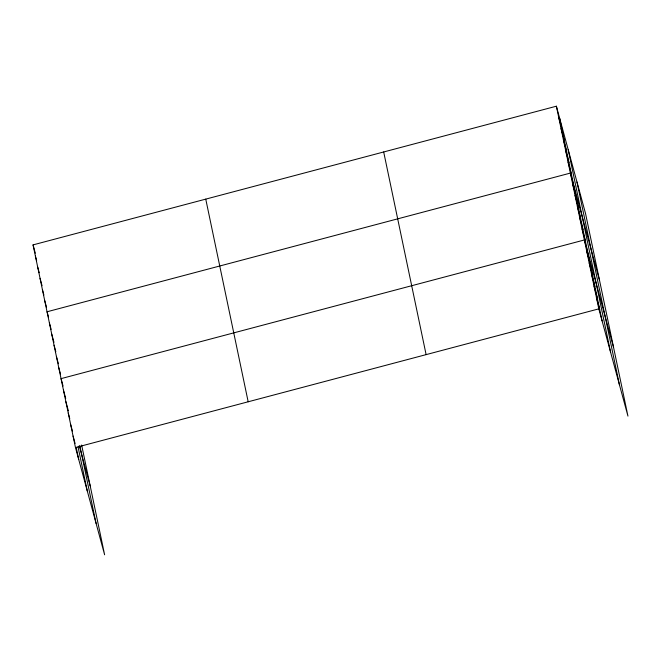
<?xml version="1.0" encoding="UTF-8"?>
<svg xmlns="http://www.w3.org/2000/svg" width="661" height="661" viewBox="0 0 661 661"><rect width="100%" height="100%" fill="white"/><g stroke="black" fill="none" stroke-linecap="round" stroke-linejoin="round"><path stroke-width="0.99" d="M81.633 445.018L104.62 554.794L75.478 447.547L33.05 244.892L556.38 106.206L585.522 213.453L627.95 416.108L598.808 308.861L556.38 106.206M75.478 447.547L598.808 308.861M558.719 117.352L561.982 129.374M561.049 128.498L564.312 140.52M563.387 139.645L566.651 151.666M565.717 150.791L568.981 162.813M568.055 161.937L571.319 173.959M599.527 280.33L570.385 173.083L47.055 311.769L48.559 317.313M572.715 184.229L575.987 196.251M575.053 195.375L578.317 207.397M577.384 206.521L580.647 218.543M579.722 217.667L582.985 229.689M582.052 228.813L585.316 240.835M613.524 347.207L584.39 239.96L61.052 378.637L63.059 386.032M586.786 251.444L590.058 263.458M589.191 262.929L592.463 274.943M591.595 274.414L594.867 286.428M593.999 285.899L597.271 297.913M596.404 297.376L599.676 309.398M33.05 244.892L35.314 253.213M35.38 256.038L36.636 260.657M37.718 267.184L39.222 272.729M40.048 278.331L42.056 285.726M42.387 289.477L43.89 295.021M44.717 300.623L46.477 307.092M49.385 322.915L51.145 329.385M51.715 334.053L53.979 342.373M54.053 345.199L55.813 351.677M56.383 356.345L58.391 363.74M58.722 367.491L60.473 373.969M79.254 445.63L90.193 485.885M63.456 390.122L65.72 398.443M65.86 401.607L68.372 410.853M68.265 413.092L69.769 418.636M70.669 424.577L72.429 431.046M73.074 436.062L75.081 443.457M576.987 182.031L619.415 384.685M568.187 149.65L610.615 352.305M559.652 118.228L602.08 320.882M383.686 151.972L426.114 354.627M205.753 199.126L248.181 401.781M79.898 446.101L96.076 523.363M78.064 446.968L87.285 490.983M76.337 448.075L78.742 459.56"/></g></svg>
